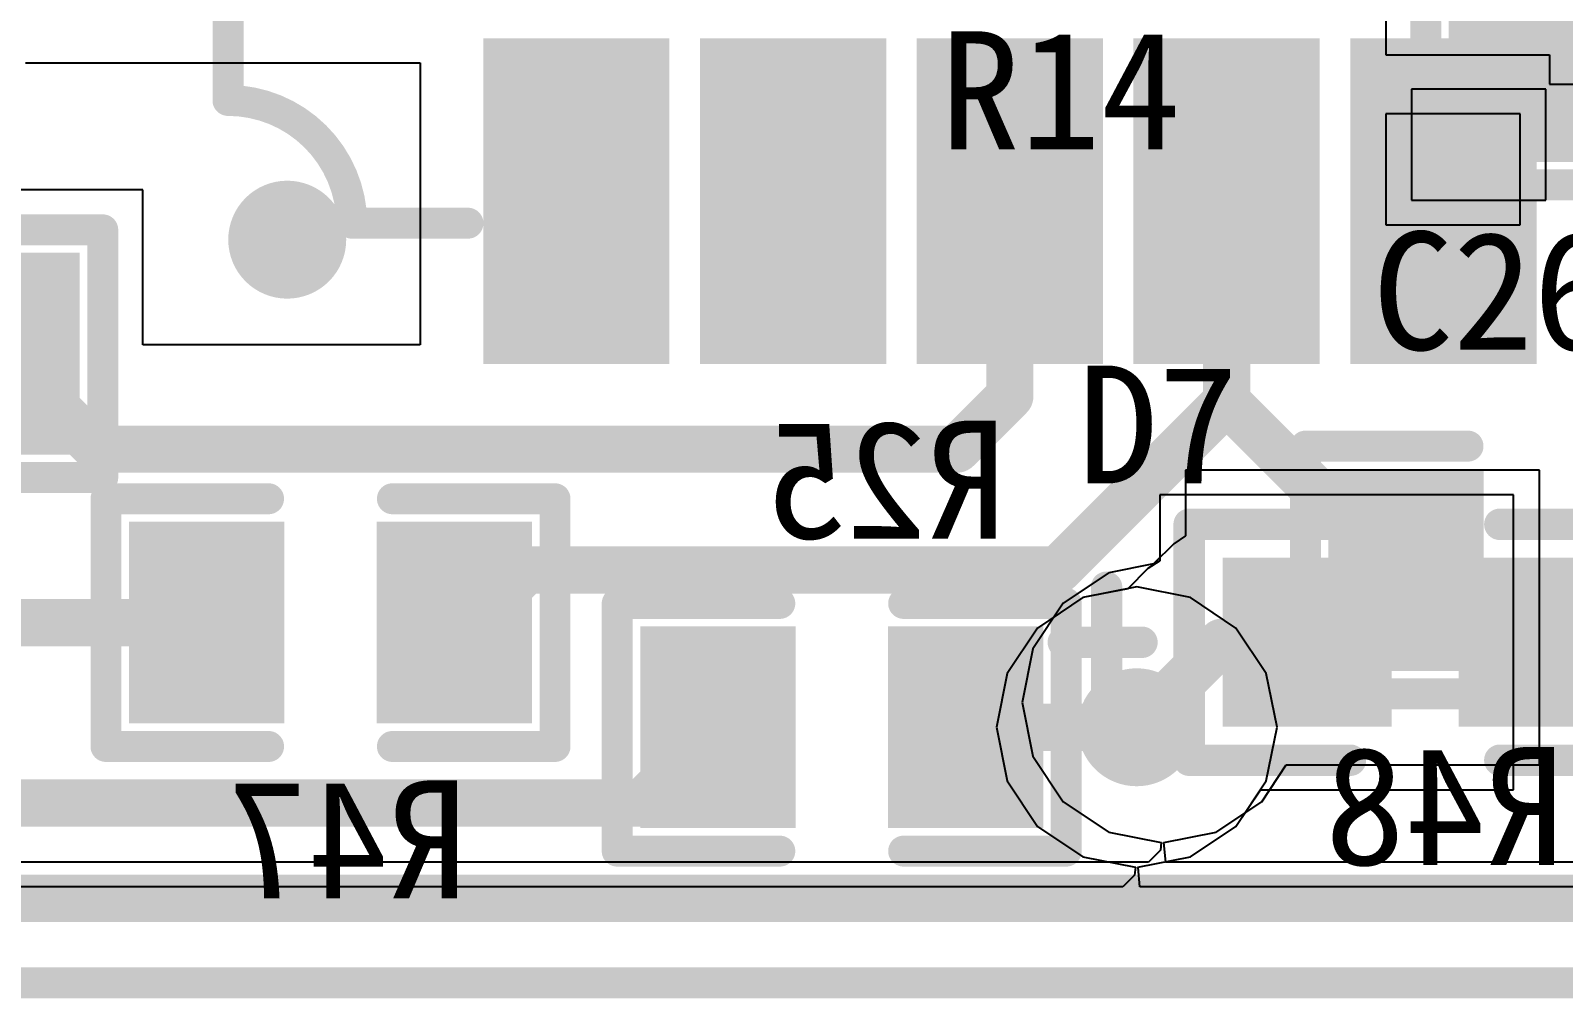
# Model space of a CAD drawing. Header units: millimetres. Extents: x 192 to 285.3, y 128.7 to 184.7.
# Drawn here: x 230.3 to 240.2, y 134.5 to 140.75 of the extents above; entities that cross this region are included whole.
import ezdxf

# ---------------------------------------------------------------- set-up
doc = ezdxf.new("R2010")
doc.units = ezdxf.units.MM
for name, color, linetype in [('BottomLayer', 5, 'Continuous'), ('BottomOverlay', 54, 'Continuous'), ('BottomPaste', 16, 'Continuous'), ('BottomSolder', 6, 'Continuous'), ('ConnectLayer', 7, 'Continuous'), ('KeepOutLayer', 6, 'Continuous'), ('MidLayer1', 16, 'Continuous'), ('MidLayer2', 76, 'Continuous'), ('MultiLayer', 9, 'Continuous'), ('TopLayer', 1, 'Continuous'), ('TopOverlay', 2, 'Continuous'), ('TopPaste', 8, 'Continuous'), ('TopSolder', 216, 'Continuous'), ('ViaHoleLayer', 16, 'Continuous')]:
    doc.layers.add(name, color=color, linetype=linetype)

# ---------------------------------------------------------------- blocks, each defined once
blk = doc.blocks.new('0603_____12')
at = {"layer": 'TopLayer'}
for points in [[(0.4445, 0.4445), (-0.4445, 0.4445), (0.4445, -0.4445), (-0.4445, -0.4445)], [(1.9685, 0.4445), (1.0795, 0.4445), (1.9685, -0.4445), (1.0795, -0.4445)]]:
    blk.add_solid(points, dxfattribs=at)
at = {"layer": 'TopOverlay', "const_width": 0.2032}
for points in [[(-0.7619999999999999, 0.7619999999999999), (0.2794, 0.7619999999999999)], [(-0.7619999999999999, -0.7619999999999999), (-0.7619999999999999, 0.7619999999999999)], [(1.2446, 0.7619999999999999), (2.286, 0.7619999999999999)], [(2.286, -0.7619999999999999), (2.286, 0.7619999999999999)], [(-1.2954, -0.3556), (-1.2954, 0.3556)], [(-1.5748, 0), (-1.0668, 0)], [(-0.7619999999999999, -0.7619999999999999), (0.2794, -0.7619999999999999)], [(1.2446, -0.7619999999999999), (2.286, -0.7619999999999999)]]:
    blk.add_lwpolyline(points, dxfattribs=at)
at = {"layer": 'TopOverlay', "const_width": 0.1016}
for points in [[(-0.8128, 0.7619999999999999, 1), (-0.7111999999999999, 0.7619999999999999, 1)], [(-0.8128, 0.7619999999999999, 1), (-0.7111999999999999, 0.7619999999999999, 1)], [(0.2286, 0.7619999999999999, 1), (0.3302, 0.7619999999999999, 1)], [(1.1938, 0.7619999999999999, 1), (1.2954, 0.7619999999999999, 1)], [(2.2352, 0.7619999999999999, 1), (2.3368, 0.7619999999999999, 1)], [(2.2352, 0.7619999999999999, 1), (2.3368, 0.7619999999999999, 1)], [(-1.3462, 0.3556, 1), (-1.2446, 0.3556, 1)], [(-1.6256, 0, 1), (-1.524, 0, 1)], [(-1.1176, 0, 1), (-1.016, 0, 1)], [(-1.3462, -0.3556, 1), (-1.2446, -0.3556, 1)], [(-0.8128, -0.7619999999999999, 1), (-0.7111999999999999, -0.7619999999999999, 1)], [(-0.8128, -0.7619999999999999, 1), (-0.7111999999999999, -0.7619999999999999, 1)], [(0.2286, -0.7619999999999999, 1), (0.3302, -0.7619999999999999, 1)], [(1.1938, -0.7619999999999999, 1), (1.2954, -0.7619999999999999, 1)], [(2.2352, -0.7619999999999999, 1), (2.3368, -0.7619999999999999, 1)], [(2.2352, -0.7619999999999999, 1), (2.3368, -0.7619999999999999, 1)]]:
    blk.add_lwpolyline(points, format="xyb", close=True, dxfattribs=at)
at = {"layer": 'TopPaste'}
for points in [[(0.4445, 0.4445), (-0.4445, 0.4445), (0.4445, -0.4445), (-0.4445, -0.4445)], [(1.9685, 0.4445), (1.0795, 0.4445), (1.9685, -0.4445), (1.0795, -0.4445)]]:
    blk.add_solid(points, dxfattribs=at)
at = {"layer": 'TopSolder'}
for points in [[(0.5460999999999999, 0.5460999999999999), (-0.5460999999999999, 0.5460999999999999), (0.5460999999999999, -0.5460999999999999), (-0.5460999999999999, -0.5460999999999999)], [(2.0701, 0.5460999999999999), (0.9778999999999999, 0.5460999999999999), (2.0701, -0.5460999999999999), (0.9778999999999999, -0.5460999999999999)]]:
    blk.add_solid(points, dxfattribs=at)
blk = doc.blocks.new('G510_Q50_20_B_69')
at = {"layer": 'BottomLayer'}
for points in [[(10.8999909, -2.74998434), (8.999994699999998, -2.74998434), (10.8999909, -3.749982339999999), (8.999994699999998, -3.749982339999999)], [(10.8999909, -4.14998154), (8.999994699999998, -4.14998154), (10.8999909, -5.149979539999999), (8.999994699999998, -5.149979539999999)], [(10.8999909, -5.54997874), (8.999994699999998, -5.54997874), (10.8999909, -6.54997674), (8.999994699999998, -6.54997674)], [(10.8999909, -6.95002674), (8.999994699999998, -6.95002674), (10.8999909, -7.95002474), (8.999994699999998, -7.95002474)], [(10.8999909, -8.35002394), (8.999994699999998, -8.35002394), (10.8999909, -9.35002194), (8.999994699999998, -9.35002194)]]:
    blk.add_solid(points, dxfattribs=at)
at = {"layer": 'BottomOverlay', "const_width": 0.1999996}
for points in [[(10.0929948, -10.28679934), (10.0929948, -9.550199339999999)], [(9.2801948, -11.09959934), (8.721394799999999, -11.09959934)]]:
    blk.add_lwpolyline(points, dxfattribs=at)
at = {"layer": 'BottomOverlay', "const_width": 0.0999998}
for points in [[(10.0429949, -9.550199339999999, 1), (10.1429947, -9.550199339999999, 1)], [(10.0429949, -10.28679934, 1), (10.1429947, -10.28679934, 1)], [(10.04288822, -10.30003274, 1), (10.14288802, -10.30003274, 1)], [(9.230194899999999, -11.09959934, 1), (9.3301947, -11.09959934, 1)], [(9.249999279999999, -11.1000667, 1), (9.34999908, -11.1000667, 1)]]:
    blk.add_lwpolyline(points, format="xyb", close=True, dxfattribs=at)
at = {"layer": 'BottomOverlay', "const_width": 0.1999996}
blk.add_lwpolyline([(9.29999918, -11.1000667, -0.411588453809478), (10.09288812, -10.30003274)], format="xyb", dxfattribs=at)
at = {"layer": 'BottomPaste'}
for points in [[(10.8999909, -2.74998434), (8.999994699999998, -2.74998434), (10.8999909, -3.749982339999999), (8.999994699999998, -3.749982339999999)], [(10.8999909, -4.14998154), (8.999994699999998, -4.14998154), (10.8999909, -5.149979539999999), (8.999994699999998, -5.149979539999999)], [(10.8999909, -5.54997874), (8.999994699999998, -5.54997874), (10.8999909, -6.54997674), (8.999994699999998, -6.54997674)], [(10.8999909, -6.95002674), (8.999994699999998, -6.95002674), (10.8999909, -7.95002474), (8.999994699999998, -7.95002474)], [(10.8999909, -8.35002394), (8.999994699999998, -8.35002394), (10.8999909, -9.35002194), (8.999994699999998, -9.35002194)]]:
    blk.add_solid(points, dxfattribs=at)
at = {"layer": 'BottomSolder'}
for points in [[(11.0015909, -2.64838434), (8.898394699999999, -2.64838434), (11.0015909, -3.85158234), (8.898394699999999, -3.85158234)], [(11.0015909, -4.048381539999999), (8.898394699999999, -4.048381539999999), (11.0015909, -5.25157954), (8.898394699999999, -5.25157954)], [(11.0015909, -5.44837874), (8.898394699999999, -5.44837874), (11.0015909, -6.65157674), (8.898394699999999, -6.65157674)], [(11.0015909, -6.84842674), (8.898394699999999, -6.84842674), (11.0015909, -8.05162474), (8.898394699999999, -8.05162474)], [(11.0015909, -8.24842394), (8.898394699999999, -8.24842394), (11.0015909, -9.451621939999999), (8.898394699999999, -9.451621939999999)]]:
    blk.add_solid(points, dxfattribs=at)
blk = doc.blocks.new('0603_81')
at = {"layer": 'TopLayer'}
for points in [[(-1.1999722, -0.55003446), (-0.3999738, -0.55003446), (-1.1999722, 0.54996334), (-0.3999738, 0.54996334)], [(0.4000246, -0.55003446), (1.200023, -0.55003446), (0.4000246, 0.54996334), (1.200023, 0.54996334)]]:
    blk.add_solid(points, dxfattribs=at)
at = {"layer": 'TopOverlay', "const_width": 0.1999996}
for points in [[(-0.3999738, 0.7999628399999998), (-1.4500098, 0.7999628399999998)], [(-1.4500098, -0.80003396), (-1.4500098, 0.7999628399999998)], [(1.4500098, 0.7999628399999998), (0.4000246, 0.7999628399999998)], [(1.4500098, -0.80003396), (1.4500098, 0.7999628399999998)], [(-0.3999738, -0.80003396), (-1.4500098, -0.80003396)], [(1.4500098, -0.80003396), (0.4000246, -0.80003396)]]:
    blk.add_lwpolyline(points, dxfattribs=at)
at = {"layer": 'TopOverlay', "const_width": 0.0999998}
for points in [[(-1.5000097, 0.7999628399999998, 1), (-1.4000099, 0.7999628399999998, 1)], [(-1.5000097, 0.7999628399999998, 1), (-1.4000099, 0.7999628399999998, 1)], [(-0.4499736999999999, 0.7999628399999998, 1), (-0.3499739, 0.7999628399999998, 1)], [(0.3500247, 0.7999628399999998, 1), (0.4500245, 0.7999628399999998, 1)], [(1.4000099, 0.7999628399999998, 1), (1.5000097, 0.7999628399999998, 1)], [(1.4000099, 0.7999628399999998, 1), (1.5000097, 0.7999628399999998, 1)], [(-1.5000097, -0.80003396, 1), (-1.4000099, -0.80003396, 1)], [(-1.5000097, -0.80003396, 1), (-1.4000099, -0.80003396, 1)], [(-0.4499736999999999, -0.80003396, 1), (-0.3499739, -0.80003396, 1)], [(0.3500247, -0.80003396, 1), (0.4500245, -0.80003396, 1)], [(1.4000099, -0.80003396, 1), (1.5000097, -0.80003396, 1)], [(1.4000099, -0.80003396, 1), (1.5000097, -0.80003396, 1)]]:
    blk.add_lwpolyline(points, format="xyb", close=True, dxfattribs=at)
at = {"layer": 'TopPaste'}
for points in [[(-1.1999722, -0.55003446), (-0.3999738, -0.55003446), (-1.1999722, 0.54996334), (-0.3999738, 0.54996334)], [(0.4000246, -0.55003446), (1.200023, -0.55003446), (0.4000246, 0.54996334), (1.200023, 0.54996334)]]:
    blk.add_solid(points, dxfattribs=at)
at = {"layer": 'TopSolder'}
for points in [[(-1.3015722, -0.65163446), (-0.2983738, -0.65163446), (-1.3015722, 0.6515633399999999), (-0.2983738, 0.6515633399999999)], [(0.2984246, -0.65163446), (1.301623, -0.65163446), (0.2984246, 0.6515633399999999), (1.301623, 0.6515633399999999)]]:
    blk.add_solid(points, dxfattribs=at)
blk = doc.blocks.new('0603_B_111')
at = {"layer": 'BottomLayer'}
for points in [[(-1.19999252, -0.54999382), (-0.39999412, -0.54999382), (-1.19999252, 0.5500039800000001), (-0.39999412, 0.5500039800000001)], [(0.40000428, -0.54999382), (1.20000268, -0.54999382), (0.40000428, 0.5500039800000001), (1.20000268, 0.5500039800000001)]]:
    blk.add_solid(points, dxfattribs=at)
at = {"layer": 'BottomOverlay', "const_width": 0.1999996}
for points in [[(-1.45003012, 0.80000348), (-0.39999412, 0.80000348)], [(-1.45003012, -0.7999933199999999), (-1.45003012, 0.80000348)], [(0.40000428, 0.80000348), (1.44998948, 0.80000348)], [(1.44998948, -0.7999933199999999), (1.44998948, 0.80000348)], [(-1.45003012, -0.7999933199999999), (-0.39999412, -0.7999933199999999)], [(0.40000428, -0.7999933199999999), (1.44998948, -0.7999933199999999)]]:
    blk.add_lwpolyline(points, dxfattribs=at)
at = {"layer": 'BottomOverlay', "const_width": 0.0999998}
for points in [[(-1.50003002, 0.80000348, 1), (-1.40003022, 0.80000348, 1)], [(-1.50003002, 0.80000348, 1), (-1.40003022, 0.80000348, 1)], [(-0.44999402, 0.80000348, 1), (-0.34999422, 0.80000348, 1)], [(0.35000438, 0.80000348, 1), (0.4500041799999999, 0.80000348, 1)], [(1.39998958, 0.80000348, 1), (1.49998938, 0.80000348, 1)], [(1.39998958, 0.80000348, 1), (1.49998938, 0.80000348, 1)], [(-1.50003002, -0.7999933199999999, 1), (-1.40003022, -0.7999933199999999, 1)], [(-1.50003002, -0.7999933199999999, 1), (-1.40003022, -0.7999933199999999, 1)], [(-0.44999402, -0.7999933199999999, 1), (-0.34999422, -0.7999933199999999, 1)], [(0.35000438, -0.7999933199999999, 1), (0.4500041799999999, -0.7999933199999999, 1)], [(1.39998958, -0.7999933199999999, 1), (1.49998938, -0.7999933199999999, 1)], [(1.39998958, -0.7999933199999999, 1), (1.49998938, -0.7999933199999999, 1)]]:
    blk.add_lwpolyline(points, format="xyb", close=True, dxfattribs=at)
at = {"layer": 'BottomPaste'}
for points in [[(-1.19999252, -0.54999382), (-0.39999412, -0.54999382), (-1.19999252, 0.5500039800000001), (-0.39999412, 0.5500039800000001)], [(0.40000428, -0.54999382), (1.20000268, -0.54999382), (0.40000428, 0.5500039800000001), (1.20000268, 0.5500039800000001)]]:
    blk.add_solid(points, dxfattribs=at)
at = {"layer": 'BottomSolder'}
for points in [[(-1.30159252, -0.65159382), (-0.29839412, -0.65159382), (-1.30159252, 0.65160398), (-0.29839412, 0.65160398)], [(0.29840428, -0.65159382), (1.30160268, -0.65159382), (0.29840428, 0.65160398), (1.30160268, 0.65160398)]]:
    blk.add_solid(points, dxfattribs=at)
blk = doc.blocks.new('0603_B_113')
at = {"layer": 'BottomLayer'}
for points in [[(-1.19998236, -0.5500039800000001), (-0.39998396, -0.5500039800000001), (-1.19998236, 0.54999382), (-0.39998396, 0.54999382)], [(0.40001444, -0.5500039800000001), (1.20001284, -0.5500039800000001), (0.40001444, 0.54999382), (1.20001284, 0.54999382)]]:
    blk.add_solid(points, dxfattribs=at)
at = {"layer": 'BottomOverlay', "const_width": 0.1999996}
for points in [[(-0.39998396, 0.7999933199999999), (-1.45001996, 0.7999933199999999)], [(-1.45001996, 0.7999933199999999), (-1.45001996, -0.80000348)], [(1.44999964, 0.7999933199999999), (0.40001444, 0.7999933199999999)], [(1.44999964, 0.7999933199999999), (1.44999964, -0.80000348)], [(-0.39998396, -0.80000348), (-1.45001996, -0.80000348)], [(1.44999964, -0.80000348), (0.40001444, -0.80000348)]]:
    blk.add_lwpolyline(points, dxfattribs=at)
at = {"layer": 'BottomOverlay', "const_width": 0.0999998}
for points in [[(-1.50001986, 0.7999933199999999, 1), (-1.40002006, 0.7999933199999999, 1)], [(-1.50001986, 0.7999933199999999, 1), (-1.40002006, 0.7999933199999999, 1)], [(-0.44998386, 0.7999933199999999, 1), (-0.34998406, 0.7999933199999999, 1)], [(0.35001454, 0.7999933199999999, 1), (0.45001434, 0.7999933199999999, 1)], [(1.39999974, 0.7999933199999999, 1), (1.49999954, 0.7999933199999999, 1)], [(1.39999974, 0.7999933199999999, 1), (1.49999954, 0.7999933199999999, 1)], [(-1.50001986, -0.80000348, 1), (-1.40002006, -0.80000348, 1)], [(-1.50001986, -0.80000348, 1), (-1.40002006, -0.80000348, 1)], [(-0.44998386, -0.80000348, 1), (-0.34998406, -0.80000348, 1)], [(0.35001454, -0.80000348, 1), (0.45001434, -0.80000348, 1)], [(1.39999974, -0.80000348, 1), (1.49999954, -0.80000348, 1)], [(1.39999974, -0.80000348, 1), (1.49999954, -0.80000348, 1)]]:
    blk.add_lwpolyline(points, format="xyb", close=True, dxfattribs=at)
at = {"layer": 'BottomPaste'}
for points in [[(-1.19998236, -0.5500039800000001), (-0.39998396, -0.5500039800000001), (-1.19998236, 0.54999382), (-0.39998396, 0.54999382)], [(0.40001444, -0.5500039800000001), (1.20001284, -0.5500039800000001), (0.40001444, 0.54999382), (1.20001284, 0.54999382)]]:
    blk.add_solid(points, dxfattribs=at)
at = {"layer": 'BottomSolder'}
for points in [[(-1.30158236, -0.65160398), (-0.29838396, -0.65160398), (-1.30158236, 0.65159382), (-0.29838396, 0.65159382)], [(0.2984144399999999, -0.65160398), (1.30161284, -0.65160398), (0.2984144399999999, 0.65159382), (1.30161284, 0.65159382)]]:
    blk.add_solid(points, dxfattribs=at)
blk = doc.blocks.new('0603_B_142')
at = {"layer": 'BottomLayer'}
for points in [[(-1.19997474, -0.54998366), (-0.39997634, -0.54998366), (-1.19997474, 0.5500141399999999), (-0.39997634, 0.5500141399999999)], [(0.40002206, -0.54998366), (1.20002046, -0.54998366), (0.40002206, 0.5500141399999999), (1.20002046, 0.5500141399999999)]]:
    blk.add_solid(points, dxfattribs=at)
at = {"layer": 'BottomOverlay', "const_width": 0.1999996}
for points in [[(-0.3999992, 0.80001364), (-1.45001234, 0.80001364)], [(-1.45001234, 0.80001364), (-1.45001234, -0.7999831599999999)], [(1.45000726, 0.80001364), (0.3999992, 0.80001364)], [(1.45000726, 0.80001364), (1.45000726, -0.7999831599999999)], [(-0.3999992, -0.7999831599999999), (-1.45001234, -0.7999831599999999)], [(1.45000726, -0.7999831599999999), (0.3999992, -0.7999831599999999)]]:
    blk.add_lwpolyline(points, dxfattribs=at)
at = {"layer": 'BottomOverlay', "const_width": 0.0999998}
for points in [[(-1.50001224, 0.80001364, 1), (-1.40001244, 0.80001364, 1)], [(-1.50001224, 0.80001364, 1), (-1.40001244, 0.80001364, 1)], [(-0.4499991, 0.80001364, 1), (-0.3499993, 0.80001364, 1)], [(0.3499993, 0.80001364, 1), (0.4499991, 0.80001364, 1)], [(1.40000736, 0.80001364, 1), (1.50000716, 0.80001364, 1)], [(1.40000736, 0.80001364, 1), (1.50000716, 0.80001364, 1)], [(-1.50001224, -0.7999831599999999, 1), (-1.40001244, -0.7999831599999999, 1)], [(-1.50001224, -0.7999831599999999, 1), (-1.40001244, -0.7999831599999999, 1)], [(-0.4499991, -0.7999831599999999, 1), (-0.3499993, -0.7999831599999999, 1)], [(0.3499993, -0.7999831599999999, 1), (0.4499991, -0.7999831599999999, 1)], [(1.40000736, -0.7999831599999999, 1), (1.50000716, -0.7999831599999999, 1)], [(1.40000736, -0.7999831599999999, 1), (1.50000716, -0.7999831599999999, 1)]]:
    blk.add_lwpolyline(points, format="xyb", close=True, dxfattribs=at)
at = {"layer": 'BottomPaste'}
for points in [[(-1.19997474, -0.54998366), (-0.39997634, -0.54998366), (-1.19997474, 0.5500141399999999), (-0.39997634, 0.5500141399999999)], [(0.40002206, -0.54998366), (1.20002046, -0.54998366), (0.40002206, 0.5500141399999999), (1.20002046, 0.5500141399999999)]]:
    blk.add_solid(points, dxfattribs=at)
at = {"layer": 'BottomSolder'}
for points in [[(-1.30157474, -0.6515836599999999), (-0.29837634, -0.6515836599999999), (-1.30157474, 0.65161414), (-0.29837634, 0.65161414)], [(0.29842206, -0.6515836599999999), (1.30162046, -0.6515836599999999), (0.29842206, 0.65161414), (1.30162046, 0.65161414)]]:
    blk.add_solid(points, dxfattribs=at)
blk = doc.blocks.new('0603_B_143')
at = {"layer": 'BottomLayer'}
for points in [[(-1.19997474, -0.54998366), (-0.39997634, -0.54998366), (-1.19997474, 0.5500141399999999), (-0.39997634, 0.5500141399999999)], [(0.40002206, -0.54998366), (1.20002046, -0.54998366), (0.40002206, 0.5500141399999999), (1.20002046, 0.5500141399999999)]]:
    blk.add_solid(points, dxfattribs=at)
at = {"layer": 'BottomOverlay', "const_width": 0.1999996}
for points in [[(-1.45001234, 0.80001364), (-0.3999992, 0.80001364)], [(-1.45001234, -0.7999831599999999), (-1.45001234, 0.80001364)], [(0.3999992, 0.80001364), (1.45000726, 0.80001364)], [(1.45000726, -0.7999831599999999), (1.45000726, 0.80001364)], [(-1.45001234, -0.7999831599999999), (-0.3999992, -0.7999831599999999)], [(0.3999992, -0.7999831599999999), (1.45000726, -0.7999831599999999)]]:
    blk.add_lwpolyline(points, dxfattribs=at)
at = {"layer": 'BottomOverlay', "const_width": 0.0999998}
for points in [[(-1.50001224, 0.80001364, 1), (-1.40001244, 0.80001364, 1)], [(-1.50001224, 0.80001364, 1), (-1.40001244, 0.80001364, 1)], [(-0.4499991, 0.80001364, 1), (-0.3499993, 0.80001364, 1)], [(0.3499993, 0.80001364, 1), (0.4499991, 0.80001364, 1)], [(1.40000736, 0.80001364, 1), (1.50000716, 0.80001364, 1)], [(1.40000736, 0.80001364, 1), (1.50000716, 0.80001364, 1)], [(-1.50001224, -0.7999831599999999, 1), (-1.40001244, -0.7999831599999999, 1)], [(-1.50001224, -0.7999831599999999, 1), (-1.40001244, -0.7999831599999999, 1)], [(-0.4499991, -0.7999831599999999, 1), (-0.3499993, -0.7999831599999999, 1)], [(0.3499993, -0.7999831599999999, 1), (0.4499991, -0.7999831599999999, 1)], [(1.40000736, -0.7999831599999999, 1), (1.50000716, -0.7999831599999999, 1)], [(1.40000736, -0.7999831599999999, 1), (1.50000716, -0.7999831599999999, 1)]]:
    blk.add_lwpolyline(points, format="xyb", close=True, dxfattribs=at)
at = {"layer": 'BottomPaste'}
for points in [[(-1.19997474, -0.54998366), (-0.39997634, -0.54998366), (-1.19997474, 0.5500141399999999), (-0.39997634, 0.5500141399999999)], [(0.40002206, -0.54998366), (1.20002046, -0.54998366), (0.40002206, 0.5500141399999999), (1.20002046, 0.5500141399999999)]]:
    blk.add_solid(points, dxfattribs=at)
at = {"layer": 'BottomSolder'}
for points in [[(-1.30157474, -0.6515836599999999), (-0.29837634, -0.6515836599999999), (-1.30157474, 0.65161414), (-0.29837634, 0.65161414)], [(0.29842206, -0.6515836599999999), (1.30162046, -0.6515836599999999), (0.29842206, 0.65161414), (1.30162046, 0.65161414)]]:
    blk.add_solid(points, dxfattribs=at)

msp = doc.modelspace()

# ---------------------------------------------------------------- linework, layer by layer
at = {"layer": 'BottomLayer'}
for p, q in [((230.26541196, 140.5449818), (232.81538146, 140.5449818)), ((232.81538146, 140.5449818), (232.81538146, 138.72385006)), ((231.0223853, 139.7250063), (227.6063901, 139.7250063)), ((231.0223853, 138.72385006), (231.0223853, 139.7250063)), ((232.81538146, 138.72385006), (231.0223853, 138.72385006))]:
    msp.add_line(p, q, dxfattribs=at)
for points, const_width in [([(231.76550294, 139.40360232, 1), (232.14650294, 139.40360232, 1)], 0.3809999999999999), ([(236.54722566, 139.65301, 1), (236.69962566, 139.65301, 1)], 0.1524), ([(237.94722286, 139.65301, 1), (238.09962286, 139.65301, 1)], 0.1524), ([(236.54722566, 138.39304554, 1), (236.69962566, 138.39304554, 1)], 0.1524), ([(236.54722566, 138.39304554, 1), (236.69962566, 138.39304554, 1)], 0.1524), ([(237.94722286, 138.35902224, 1), (238.09962286, 138.35902224, 1)], 0.1524), ([(237.94722286, 138.35902224, 1), (238.09962286, 138.35902224, 1)], 0.1524), ([(237.94722286, 138.35902224, 1), (238.09962286, 138.35902224, 1)], 0.1524), ([(230.6546822, 138.0505113, 1), (230.8070822, 138.0505113, 1)], 0.1524), ([(230.6546822, 138.0505113, 1), (230.8070822, 138.0505113, 1)], 0.1524), ([(236.20469142, 138.0505113, 1), (236.35709142, 138.0505113, 1)], 0.1524), ([(236.20469142, 138.0505113, 1), (236.35709142, 138.0505113, 1)], 0.1524), ([(233.42619304, 137.27000232, 1), (233.57859304, 137.27000232, 1)], 0.1524), ([(233.42619304, 137.27000232, 1), (233.57859304, 137.27000232, 1)], 0.1524), ([(236.85820294, 137.27000232, 1), (237.01060294, 137.27000232, 1)], 0.1524), ([(236.85820294, 137.27000232, 1), (237.01060294, 137.27000232, 1)], 0.1524), ([(239.03622754, 137.27001756, 1), (239.18862754, 137.27001756, 1)], 0.1524), ([(239.04892754, 137.27001756, 1), (239.17592754, 137.27001756, 1)], 0.127), ([(239.1189274, 137.27001756, 1), (239.2459274, 137.27001756, 1)], 0.127), ([(231.35918168, 136.92998776, 1), (231.51158168, 136.92998776, 1)], 0.1524), ([(232.95919372, 136.803003, 1), (233.11159372, 136.803003, 1)], 0.1524), ([(232.97186324, 136.803003, 1), (233.09886324, 136.803003, 1)], 0.127), ([(232.97186324, 136.803003, 1), (233.09886324, 136.803003, 1)], 0.127), ([(232.97187848, 136.80298776, 1), (233.09887848, 136.80298776, 1)], 0.127), ([(232.97187848, 136.80298776, 1), (233.09887848, 136.80298776, 1)], 0.127), ([(232.97189372, 136.803003, 1), (233.09889372, 136.803003, 1)], 0.127), ([(232.97189372, 136.803003, 1), (233.09889372, 136.803003, 1)], 0.127), ([(237.25189786, 136.2540074, 1), (237.63289786, 136.2540074, 1)], 0.3809999999999999), ([(234.66120962, 136.2540074, 1), (234.81360962, 136.2540074, 1)], 0.1524), ([(236.26120642, 136.2540074, 1), (236.41360642, 136.2540074, 1)], 0.1524), ([(237.36619786, 136.2540074, 1), (237.51859786, 136.2540074, 1)], 0.1524), ([(234.17220374, 135.76500152, 1), (234.32460374, 135.76500152, 1)], 0.1524), ([(234.17220374, 135.76500152, 1), (234.32460374, 135.76500152, 1)], 0.1524)]:
    msp.add_lwpolyline(points, format="xyb", close=True, dxfattribs=dict(at, const_width=const_width))
for points, const_width in [([(236.62342566, 138.39304554), (236.62342566, 139.65301)], 0.3048), ([(238.02342286, 138.35902224), (238.02342286, 139.65301)], 0.3048), ([(230.1143861, 138.6670074), (230.7308822, 138.0505113)], 0.3048), ([(236.28089142, 138.0505113), (236.62342566, 138.39304554)], 0.3048), ([(236.93440294, 137.27000232), (238.02342286, 138.35902224)], 0.3048), ([(238.02342286, 138.35902224), (239.11242754, 137.27001756)], 0.3048), ([(230.7308822, 138.0505113), (236.28089142, 138.0505113)], 0.3048), ([(233.03539372, 136.803003), (233.50239304, 137.27000232)], 0.3048), ([(233.50239304, 137.27000232), (236.93440294, 137.27000232)], 0.3048), ([(239.11242754, 137.27001756), (239.1824274, 137.27001756)], 0.254), ([(228.46638838, 136.92998776), (231.43538168, 136.92998776)], 0.3048), ([(233.03536324, 136.803003), (233.03539372, 136.803003)], 0.254), ([(233.03536324, 136.803003), (233.03537848, 136.80298776)], 0.254), ([(233.03537848, 136.80298776), (233.03539372, 136.803003)], 0.254), ([(234.24840374, 135.76500152), (234.73740962, 136.2540074)], 0.3048), ([(236.33740642, 136.2540074), (237.44239786, 136.2540074)], 0.3048), ([(215.16660294, 135.76500152), (234.24840374, 135.76500152)], 0.3048), ([(214.70940294, 135.14902612), (241.12540294, 135.14902612)], 0.3048)]:
    msp.add_lwpolyline(points, dxfattribs=dict(at, const_width=const_width))
at = {"layer": 'ConnectLayer'}
for p, q in [((230.26541196, 140.5449818), (232.81538146, 140.5449818)), ((232.81538146, 140.5449818), (232.81538146, 138.72385006)), ((240.08538978, 140.37666108), (239.21789088, 140.37666108)), ((239.21789088, 140.37666108), (239.21789088, 139.65916188)), ((240.08538978, 139.65916188), (240.08538978, 140.37666108)), ((231.0223853, 139.7250063), (227.6063901, 139.7250063)), ((231.0223853, 138.72385006), (231.0223853, 139.7250063)), ((239.21789088, 139.65916188), (240.08538978, 139.65916188)), ((232.81538146, 138.72385006), (231.0223853, 138.72385006)), ((240.04342644, 137.91568556), (237.75742644, 137.91568556)), ((237.75742644, 137.91568556), (237.75742644, 137.4898444)), ((240.04342644, 136.96293156), (240.04342644, 137.91568556)), ((237.68179286, 137.43930856), (237.55171184, 137.30922754)), ((237.75742644, 137.4898444), (237.68179286, 137.43930856)), ((237.55171184, 137.30922754), (237.26205024, 137.25161018)), ((237.26205024, 137.25161018), (236.96798682, 137.0551234)), ((237.44239786, 137.16042418), (237.09552784, 137.09142762)), ((237.78926788, 137.09142762), (237.44239786, 137.16042418)), ((236.96798682, 137.0551234), (236.77150004, 136.76105998)), ((237.09552784, 137.09142762), (236.80146442, 136.89494084)), ((238.0833313, 136.89494084), (237.78926788, 137.09142762)), ((240.04342644, 136.01068556), (240.04342644, 136.96293156)), ((236.80146442, 136.89494084), (236.60497764, 136.60087742)), ((238.27981808, 136.60087742), (238.0833313, 136.89494084)), ((236.77150004, 136.76105998), (236.70250348, 136.41418996)), ((236.60497764, 136.60087742), (236.53598108, 136.2540074)), ((238.34881464, 136.2540074), (238.27981808, 136.60087742)), ((236.70250348, 136.41418996), (236.77150004, 136.06731994)), ((236.53598108, 136.2540074), (236.60497764, 135.90713738)), ((238.27981808, 135.90713738), (238.34881464, 136.2540074)), ((236.77150004, 136.06731994), (236.96798682, 135.77325652)), ((238.2498537, 135.77325652), (238.40849956, 136.01068556)), ((238.40849956, 136.01068556), (240.04342644, 136.01068556)), ((236.60497764, 135.90713738), (236.80146442, 135.61307396)), ((238.0833313, 135.61307396), (238.27981808, 135.90713738)), ((236.96798682, 135.77325652), (237.26205024, 135.57676974)), ((237.95579028, 135.57676974), (238.2498537, 135.77325652)), ((236.80146442, 135.61307396), (237.09552784, 135.41658718)), ((237.26205024, 135.57676974), (237.60040872, 135.50946736)), ((237.61742926, 135.50946482), (237.95579028, 135.57676974)), ((237.78926788, 135.41658718), (238.0833313, 135.61307396)), ((237.59548112, 135.4594446), (237.51911348, 135.38307696)), ((237.60040872, 135.50946736), (237.59548112, 135.4594446)), ((237.61751308, 135.50862154), (237.61742926, 135.50946482)), ((237.62988034, 135.38307696), (237.61751308, 135.50862154)), ((237.61751308, 135.50862154), (237.61751308, 135.50862154)), ((237.51911348, 135.38307696), (210.40016848, 135.38307696)), ((237.09552784, 135.41658718), (237.43388632, 135.3492848)), ((237.43388632, 135.3492848), (237.42895872, 135.29926204)), ((237.45090686, 135.34928226), (237.78926788, 135.41658718)), ((237.45099068, 135.34843898), (237.45090686, 135.34928226)), ((237.46335794, 135.2228944), (237.45099068, 135.34843898)), ((237.45099068, 135.34843898), (237.45099068, 135.34843898)), ((247.40592632, 135.38307696), (237.62988034, 135.38307696)), ((237.42895872, 135.29926204), (237.35259108, 135.2228944)), ((237.35259108, 135.2228944), (209.52338588, 135.2228944)), ((247.23940392, 135.2228944), (237.46335794, 135.2228944))]:
    msp.add_line(p, q, dxfattribs=at)
at = {"layer": 'KeepOutLayer', "const_width": 0.1999996}
msp.add_lwpolyline([(193.6034228, 134.602982), (264.6033824, 134.602982)], dxfattribs=at)
at = {"layer": 'MidLayer1'}
for p, q in [((237.44239786, 137.16042418), (237.09552784, 137.09142762)), ((237.78926788, 137.09142762), (237.44239786, 137.16042418)), ((237.09552784, 137.09142762), (236.80146442, 136.89494084)), ((238.0833313, 136.89494084), (237.78926788, 137.09142762)), ((236.80146442, 136.89494084), (236.60497764, 136.60087742)), ((238.27981808, 136.60087742), (238.0833313, 136.89494084)), ((236.60497764, 136.60087742), (236.53598108, 136.2540074)), ((238.34881464, 136.2540074), (238.27981808, 136.60087742)), ((236.53598108, 136.2540074), (236.60497764, 135.90713738)), ((238.27981808, 135.90713738), (238.34881464, 136.2540074)), ((236.60497764, 135.90713738), (236.80146442, 135.61307396)), ((238.0833313, 135.61307396), (238.27981808, 135.90713738)), ((236.80146442, 135.61307396), (237.09552784, 135.41658718)), ((237.78926788, 135.41658718), (238.0833313, 135.61307396)), ((237.09552784, 135.41658718), (237.43388632, 135.3492848)), ((237.43388632, 135.3492848), (237.42895872, 135.29926204)), ((237.45090686, 135.34928226), (237.78926788, 135.41658718)), ((237.45099068, 135.34843898), (237.45090686, 135.34928226)), ((237.46335794, 135.2228944), (237.45099068, 135.34843898)), ((237.45099068, 135.34843898), (237.45099068, 135.34843898)), ((237.42895872, 135.29926204), (237.35259108, 135.2228944)), ((237.35259108, 135.2228944), (209.52338588, 135.2228944)), ((247.23940392, 135.2228944), (237.46335794, 135.2228944))]:
    msp.add_line(p, q, dxfattribs=at)
at = {"layer": 'MidLayer1', "const_width": 0.3809999999999999}
for points in [[(231.76550294, 139.40360232, 1), (232.14650294, 139.40360232, 1)], [(237.25189786, 136.2540074, 1), (237.63289786, 136.2540074, 1)]]:
    msp.add_lwpolyline(points, format="xyb", close=True, dxfattribs=at)
at = {"layer": 'MidLayer2'}
for p, q in [((237.44239786, 137.16042418), (237.09552784, 137.09142762)), ((237.78926788, 137.09142762), (237.44239786, 137.16042418)), ((237.09552784, 137.09142762), (236.80146442, 136.89494084)), ((238.0833313, 136.89494084), (237.78926788, 137.09142762)), ((236.80146442, 136.89494084), (236.60497764, 136.60087742)), ((238.27981808, 136.60087742), (238.0833313, 136.89494084)), ((236.60497764, 136.60087742), (236.53598108, 136.2540074)), ((238.34881464, 136.2540074), (238.27981808, 136.60087742)), ((236.53598108, 136.2540074), (236.60497764, 135.90713738)), ((238.27981808, 135.90713738), (238.34881464, 136.2540074)), ((236.60497764, 135.90713738), (236.80146442, 135.61307396)), ((238.0833313, 135.61307396), (238.27981808, 135.90713738)), ((236.80146442, 135.61307396), (237.09552784, 135.41658718)), ((237.78926788, 135.41658718), (238.0833313, 135.61307396)), ((237.09552784, 135.41658718), (237.43388632, 135.3492848)), ((237.43388632, 135.3492848), (237.42895872, 135.29926204)), ((237.45090686, 135.34928226), (237.78926788, 135.41658718)), ((237.45099068, 135.34843898), (237.45090686, 135.34928226)), ((237.46335794, 135.2228944), (237.45099068, 135.34843898)), ((237.45099068, 135.34843898), (237.45099068, 135.34843898)), ((237.42895872, 135.29926204), (237.35259108, 135.2228944)), ((237.35259108, 135.2228944), (209.52338588, 135.2228944)), ((247.23940392, 135.2228944), (237.46335794, 135.2228944))]:
    msp.add_line(p, q, dxfattribs=at)
at = {"layer": 'MidLayer2', "const_width": 0.3809999999999999}
for points in [[(231.76550294, 139.40360232, 1), (232.14650294, 139.40360232, 1)], [(237.25189786, 136.2540074, 1), (237.63289786, 136.2540074, 1)]]:
    msp.add_lwpolyline(points, format="xyb", close=True, dxfattribs=at)
at = {"layer": 'MultiLayer', "const_width": 0.3809999999999999}
for points in [[(231.76550294, 139.40360232, 1), (232.14650294, 139.40360232, 1)], [(237.25189786, 136.2540074, 1), (237.63289786, 136.2540074, 1)]]:
    msp.add_lwpolyline(points, format="xyb", close=True, dxfattribs=at)
at = {"layer": 'TopLayer'}
for p, q in [((239.05136848, 140.9109704), (239.05136848, 140.59747852)), ((239.05136848, 140.59747852), (240.10962138, 140.59747852)), ((240.10962138, 140.59747852), (240.10962138, 140.40723252)), ((240.10962138, 140.40723252), (240.29986738, 140.40723252)), ((239.91886738, 140.21647852), (239.05136848, 140.21647852)), ((239.05136848, 140.21647852), (239.05136848, 139.49897932)), ((239.91886738, 139.49897932), (239.91886738, 140.21647852)), ((239.05136848, 139.49897932), (239.91886738, 139.49897932)), ((239.87690404, 137.755503), (237.59090404, 137.755503)), ((237.59090404, 137.755503), (237.59090404, 137.32966184)), ((239.87690404, 136.802749), (239.87690404, 137.755503)), ((237.59090404, 137.32966184), (237.51527046, 137.279126)), ((237.51527046, 137.279126), (237.38518944, 137.14904498)), ((237.38518944, 137.14904498), (237.09552784, 137.09142762)), ((237.09552784, 137.09142762), (236.80146442, 136.89494084)), ((236.80146442, 136.89494084), (236.60497764, 136.60087742)), ((239.87690404, 135.850503), (239.87690404, 136.802749)), ((236.60497764, 136.60087742), (236.53598108, 136.2540074)), ((236.53598108, 136.2540074), (236.60497764, 135.90713738)), ((236.60497764, 135.90713738), (236.80146442, 135.61307396)), ((238.0833313, 135.61307396), (238.24197716, 135.850503)), ((238.24197716, 135.850503), (239.87690404, 135.850503)), ((236.80146442, 135.61307396), (237.09552784, 135.41658718)), ((237.78926788, 135.41658718), (238.0833313, 135.61307396)), ((237.09552784, 135.41658718), (237.43388632, 135.3492848)), ((237.43388632, 135.3492848), (237.42895872, 135.29926204)), ((237.45090686, 135.34928226), (237.78926788, 135.41658718)), ((237.45099068, 135.34843898), (237.45090686, 135.34928226)), ((237.46335794, 135.2228944), (237.45099068, 135.34843898)), ((237.45099068, 135.34843898), (237.45099068, 135.34843898)), ((237.42895872, 135.29926204), (237.35259108, 135.2228944)), ((237.35259108, 135.2228944), (210.23364608, 135.2228944)), ((247.23940392, 135.2228944), (237.46335794, 135.2228944))]:
    msp.add_line(p, q, dxfattribs=at)
for points, const_width in [([(231.76550294, 139.40360232, 1), (232.14650294, 139.40360232, 1)], 0.3809999999999999), ([(237.91519346, 136.803003, 1), (238.06759346, 136.803003, 1)], 0.1524), ([(237.91519346, 136.803003, 1), (238.06759346, 136.803003, 1)], 0.1524), ([(238.46720404, 136.803003, 1), (238.61960404, 136.803003, 1)], 0.1524), ([(237.25189786, 136.2540074, 1), (237.63289786, 136.2540074, 1)], 0.3809999999999999), ([(237.36619786, 136.2540074, 1), (237.51859786, 136.2540074, 1)], 0.1524)]:
    msp.add_lwpolyline(points, format="xyb", close=True, dxfattribs=dict(at, const_width=const_width))
at = {"layer": 'TopLayer', "const_width": 0.3048}
for points in [[(237.44239786, 136.2540074), (237.99139346, 136.803003)], [(237.99139346, 136.803003), (238.54340404, 136.803003)]]:
    msp.add_lwpolyline(points, dxfattribs=at)
at = {"layer": 'ViaHoleLayer', "const_width": 0.1905}
for points in [[(231.86075294, 139.40360232, 1), (232.05125294, 139.40360232, 1)], [(237.34714786, 136.2540074, 1), (237.53764786, 136.2540074, 1)]]:
    msp.add_lwpolyline(points, format="xyb", close=True, dxfattribs=at)

# ---------------------------------------------------------------- block references
for name, p, rotation in [('G510_Q50_20_B_69', (242.6734034, 149.6030028), 270), ('0603_81', (240.10940294, 141.20700232), 270), ('0603_B_113', (229.31440294, 138.66700232), 180), ('0603_B_143', (239.98240294, 137.27000232), 360), ('0603_B_142', (232.23540294, 136.930003), 180), ('0603_B_111', (235.53740294, 136.25400232), 360)]:
    msp.add_blockref(name, p, dxfattribs=dict(rotation=rotation))
msp.add_blockref('0603_____12', (238.54340404, 136.803003))

# ---------------------------------------------------------------- texts
at = {"layer": 'BottomOverlay', "text_generation_flag": 2}
for s, p in [('R25', (236.60420294, 137.47320232)), ('R48', (240.21100294, 135.36500232)), ('R47', (233.12440294, 135.14902612))]:
    msp.add_text(s, height=0.7619999999999999, dxfattribs=at).set_placement(p)
at = {"layer": 'TopOverlay'}
for s, p in [('R14', (236.17240294, 139.98780232)), ('C26', (238.96640294, 138.69240232)), ('D7', (237.06140294, 137.82880232))]:
    msp.add_text(s, height=0.7619999999999999, dxfattribs=at).set_placement(p)

doc.saveas('drawing.dxf')
